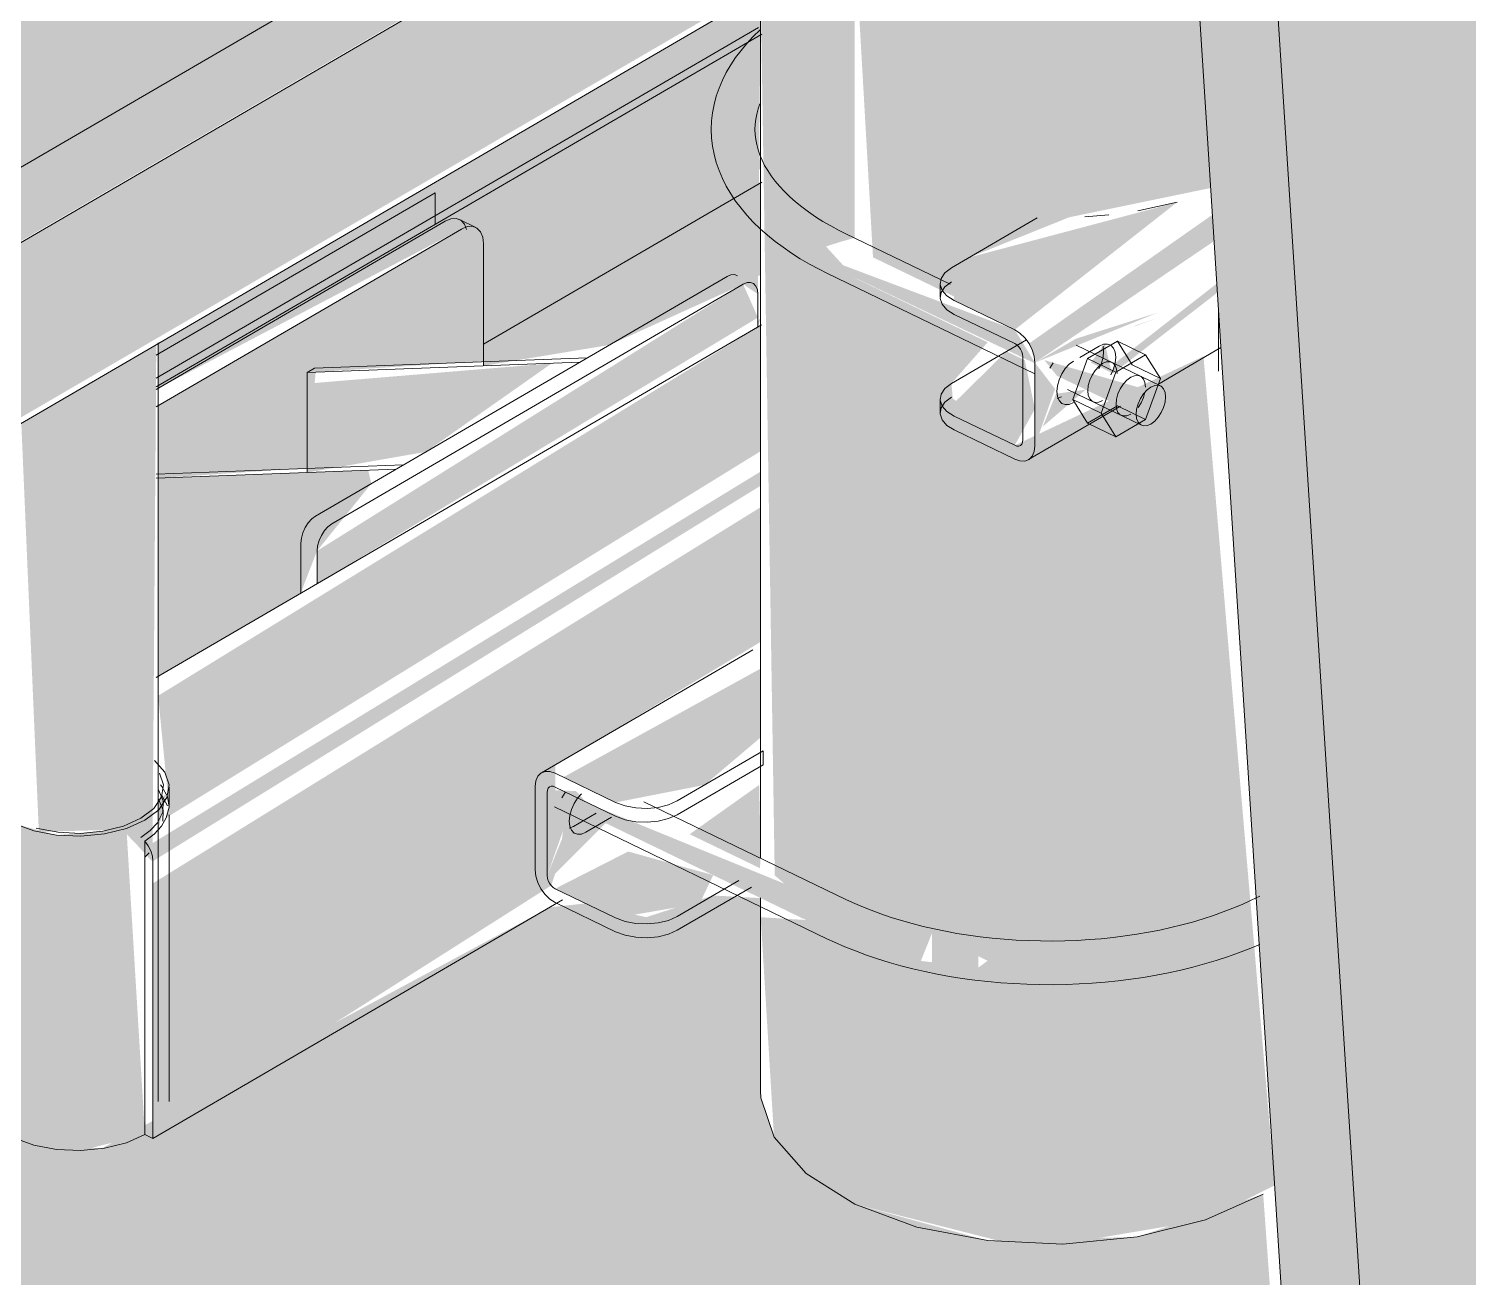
# Model space of a CAD drawing. Header units: inches. Extents: x 27328 to 121296, y -4075 to 4147.
# Drawn here: x 43939.58 to 43956.07, y -2361.86 to -2347.55 of the extents above; entities that cross this region are included whole.
import ezdxf

# ---------------------------------------------------------------- set-up
doc = ezdxf.new("R2010")
doc.units = ezdxf.units.IN
doc.header["$MEASUREMENT"] = 0
for name, color, linetype, lineweight in [('A-FLOR', 192, 'Continuous', 9), ('Q-SPCQ', 91, 'Continuous', 9), ('S-BEAM', 12, 'Continuous', 9), ('S-COLS', 52, 'Continuous', 9)]:
    doc.layers.add(name, color=color, linetype=linetype, lineweight=lineweight)

# ---------------------------------------------------------------- blocks, each defined once
blk = doc.blocks.new('Girt_Z - 8_D-V115-Axon - Looking South West')
at = {"layer": 'S-BEAM'}
for points in [[(-33110.505, -2430.602), (-30969.214, -1183.42), (-30972.419, -1182.065), (-33110.505, -2427.38)], [(-33110.505, -2431.463), (-30966.572, -1182.519), (-30966.886, -1182.065), (-33110.505, -2430.602)], [(-33110.505, -2433.47), (-32921.606, -2323.446), (-32921.517, -2321.859), (-32331.335, -1978.341), (-32331.335, -1979.647), (-32141.657, -1869.17), (-32141.569, -1867.583), (-31356.399, -1410.496), (-31356.399, -1411.801), (-31166.721, -1301.325), (-31166.633, -1299.738), (-30966.462, -1183.1), (-30966.572, -1182.743), (-33110.505, -2431.463)]]:
    blk.add_hatch(color=256, dxfattribs=at).paths.add_polyline_path(points, flags=0)
for p, q in [((-33110.505, -2430.602), (-30966.886, -1182.065)), ((-33110.505, -2431.463), (-30966.462, -1182.679)), ((-33110.505, -2433.539), (-32921.517, -2323.464))]:
    blk.add_line(p, q, dxfattribs=at)
blk = doc.blocks.new('Basketball_Backstop-Performance_Sports_Systems-3103-Ceiling_Hung - 27_-0_ to 27_-11 7_8_-706978-Axon - Looking South West')
at = {"layer": 'Q-SPCQ'}
h = blk.add_hatch(color=256, dxfattribs=at)
h.paths.add_polyline_path([(-32961.09, -2361.024), (-32961.09, -2350.41), (-32961.42, -2350.049), (-32961.251, -2349.995), (-32961.09, -2349.95), (-32961.09, -2346.508), (-32962.168, -2347.135), (-32962.007, -2357.257), (-32961.446, -2357.736), (-32961.648, -2357.768), (-32962.168, -2357.736), (-32962.015, -2360.258), (-32961.648, -2360.674)], flags=0)
h.paths.add_polyline_path([(-32962.168, -2340.929), (-32961.09, -2340.301), (-32961.09, -2330.134), (-32961.738, -2329.873), (-32962.168, -2328.293), (-32962.168, -2338.08)], flags=0)
h.paths.add_polyline_path([(-32961.09, -2320.008), (-32961.09, -2305.614), (-32962.168, -2306.242), (-32962.015, -2316.605), (-32961.108, -2319.941)], flags=0)
h.paths.add_polyline_path([(-32962.168, -2300.035), (-32961.09, -2299.408), (-32961.23, -2283.661), (-32962.168, -2272.428), (-32962.168, -2286.693)], flags=0)
h = blk.add_hatch(color=256, dxfattribs=at)
h.paths.add_polyline_path([(-32958.705, -2361.481), (-32957.071, -2361.205), (-32956.277, -2360.808), (-32957.094, -2351.308), (-32959.257, -2352.328), (-32959.967, -2351.791), (-32959.982, -2351.618), (-32959.567, -2351.147), (-32961.09, -2350.41), (-32961.09, -2361.024), (-32959.42, -2361.449)], flags=0)
h.paths.add_polyline_path([(-32959.674, -2358.313), (-32960.332, -2358.237), (-32960.205, -2357.919), (-32959.567, -2358.235)], flags=0)
h.paths.add_polyline_path([(-32957.895, -2350.969), (-32957.618, -2350.869), (-32957.865, -2350.951)], flags=0)
h.paths.add_polyline_path([(-32959.954, -2350.622), (-32959.775, -2350.174), (-32958.634, -2349.715), (-32957.011, -2349.379), (-32957.311, -2344.707), (-32958.212, -2344.831), (-32961.09, -2346.508), (-32960.881, -2350.174), (-32959.982, -2350.608)], flags=0)
h.paths.add_polyline_path([(-32961.09, -2340.301), (-32957.725, -2338.256), (-32960.053, -2305.01), (-32961.09, -2305.614), (-32960.886, -2320.759), (-32960.451, -2323.157), (-32960.544, -2330.354), (-32961.09, -2330.354), (-32961.09, -2338.08)], flags=0)
h.paths.add_polyline_path([(-32959.674, -2322.717), (-32960.263, -2322.468), (-32960.037, -2322.367), (-32959.567, -2322.638)], flags=0)
h.paths.add_polyline_path([(-32961.09, -2299.408), (-32960.25, -2298.918), (-32961.09, -2286.023)], flags=0)
h = blk.add_hatch(color=256, dxfattribs=at)
h.paths.add_polyline_path([(-32969.138, -2357.09), (-32969.094, -2351.169), (-32970.641, -2352.071), (-32970.44, -2356.757), (-32969.485, -2356.732), (-32969.317, -2356.905), (-32969.157, -2357.081)], flags=0)
h.paths.add_polyline_path([(-32970.641, -2345.864), (-32969.073, -2344.951), (-32969.224, -2335.118), (-32969.588, -2336.31), (-32970.44, -2336.31), (-32970.641, -2336.349), (-32970.641, -2344.127)], flags=0)
h.paths.add_polyline_path([(-32969.504, -2321.703), (-32969.224, -2322.964), (-32969.317, -2321.619)], flags=0)
h.paths.add_polyline_path([(-32969.96, -2325.343), (-32969.138, -2325.044), (-32969.322, -2325.012), (-32969.504, -2321.703), (-32970.44, -2321.726), (-32970.641, -2321.651), (-32970.44, -2325.292), (-32969.966, -2325.343)], flags=0)
at = {"layer": 'Q-SPCQ', "transparency": 33554496}
h = blk.add_hatch(color=256, dxfattribs=at)
h.paths.add_polyline_path([(-32986.605, -2365.967), (-32986.37, -2365.83), (-32985.941, -2365.037)], flags=0)
h.paths.add_polyline_path([(-32985.941, -2365.58), (-32972.672, -2357.852), (-32972.672, -2353.254), (-32990.504, -2363.639), (-32990.296, -2364.753), (-32985.941, -2365.037)], flags=0)
h.paths.add_polyline_path([(-32990.504, -2357.433), (-32972.672, -2347.048), (-32972.672, -2328.653), (-32984.427, -2335.499), (-32983.288, -2336.262), (-32986.783, -2338.162), (-32987.466, -2338.069), (-32990.504, -2341.749), (-32990.504, -2356.22)], flags=0)
h.paths.add_polyline_path([(-32969.073, -2351.677), (-32965.597, -2349.849), (-32965.345, -2350.174), (-32965.345, -2351.417), (-32963.9, -2351.178), (-32962.369, -2350.482), (-32962.2, -2350.596), (-32962.168, -2347.135), (-32969.073, -2351.157)], flags=0)
h.paths.add_polyline_path([(-32969.073, -2344.951), (-32964.603, -2342.096), (-32965.144, -2341.834), (-32965.144, -2340.139), (-32964.758, -2340.057), (-32963.857, -2340.432), (-32967.093, -2334.055), (-32969.05, -2335.257), (-32969.073, -2344.127)], flags=0)
h.paths.add_polyline_path([(-32963.544, -2340.516), (-32963.454, -2339.155), (-32963.292, -2339.06), (-32962.168, -2339.479), (-32962.168, -2331.186), (-32966.602, -2334.015), (-32963.554, -2340.495)], flags=0)
h.paths.add_polyline_path([(-32990.487, -2338.297), (-32990.103, -2338.069), (-32990.235, -2337.935), (-32990.182, -2337.806), (-32990.235, -2337.599), (-32990.504, -2337.198), (-32990.497, -2338.293)], flags=0)
h.paths.add_polyline_path([(-32968.948, -2330.218), (-32962.674, -2326.433), (-32963.52, -2323.322), (-32968.948, -2326.484), (-32968.948, -2330.079)], flags=0)
at = {"layer": 'Q-SPCQ'}
h = blk.add_hatch(color=256, dxfattribs=at)
h.paths.add_polyline_path([(-32985.941, -2365.285), (-32972.672, -2357.557), (-32972.672, -2356.709), (-32986.626, -2364.925), (-32985.941, -2365.037)], flags=0)
h.paths.add_polyline_path([(-32976.92, -2357.912), (-32972.672, -2355.438), (-32972.672, -2353.743), (-32975.573, -2355.432), (-32975.621, -2354.971), (-32976.92, -2355.728), (-32976.92, -2356.22)], flags=0)
h.paths.add_polyline_path([(-32969.073, -2351.677), (-32965.597, -2349.849), (-32965.345, -2350.174), (-32965.345, -2351.17), (-32962.168, -2349.158), (-32962.308, -2347.706), (-32969.073, -2351.646)], flags=0)
h.paths.add_polyline_path([(-32962.2, -2350.972), (-32962.168, -2350.864), (-32962.2, -2350.911)], flags=0)
h.paths.add_polyline_path([(-32976.92, -2349.521), (-32975.573, -2348.737), (-32975.573, -2343.566), (-32972.672, -2341.877), (-32972.672, -2340.182), (-32976.92, -2342.656), (-32976.92, -2344.127)], flags=0)
h.paths.add_polyline_path([(-32969.073, -2339.781), (-32965.219, -2337.536), (-32965.845, -2336.205), (-32969.073, -2338.086), (-32969.073, -2338.983)], flags=0)
h.paths.add_polyline_path([(-32965.004, -2337.411), (-32962.168, -2335.751), (-32962.168, -2334.064), (-32965.63, -2336.08), (-32965.132, -2337.139)], flags=0)
for points in [[(-32969.073, -2351.548), (-32965.899, -2349.699), (-32965.899, -2349.434), (-32969.073, -2351.283)], [(-32959.257, -2351.004), (-32957.397, -2349.543), (-32959.775, -2350.174), (-32959.982, -2350.294), (-32959.95, -2350.669)], [(-32959.026, -2351.381), (-32956.972, -2349.987), (-32956.991, -2349.685), (-32959.093, -2351.161), (-32959.033, -2351.308)], [(-32969.073, -2352.703), (-32967.365, -2352.589), (-32967.268, -2351.488), (-32965.345, -2351.363), (-32965.345, -2350.02), (-32965.597, -2349.849), (-32969.073, -2351.874), (-32969.073, -2352.589)], [(-32967.252, -2353.915), (-32962.2, -2350.864), (-32962.369, -2350.482), (-32967.252, -2353.538)], [(-32968.98, -2356.596), (-32962.168, -2352.395), (-32962.168, -2350.953), (-32969.073, -2355.198), (-32968.948, -2356.475)], [(-32967.365, -2352.64), (-32966.005, -2352.403), (-32964.561, -2351.388), (-32967.365, -2351.621), (-32967.365, -2352.589)], [(-32969.132, -2357.093), (-32962.168, -2352.79), (-32962.168, -2352.628), (-32969.186, -2356.917), (-32969.138, -2357.035)], [(-32969.073, -2354.975), (-32967.437, -2354.016), (-32967.252, -2353.538), (-32966.63, -2352.767), (-32966.666, -2352.614), (-32969.073, -2352.703), (-32969.073, -2354.742)], [(-32967.437, -2354.022), (-32967.252, -2353.703), (-32967.437, -2354.016)], [(-32963.83, -2356.42), (-32962.81, -2356.22), (-32962.168, -2355.675), (-32962.168, -2354.886), (-32964.428, -2356.131), (-32963.967, -2356.354)], [(-32969.068, -2356.727), (-32968.98, -2356.327), (-32969.069, -2356.383), (-32969.068, -2356.709)], [(-32964.615, -2357.259), (-32964.384, -2356.607), (-32964.615, -2356.42), (-32964.615, -2357.155)], [(-32961.469, -2357.855), (-32961.344, -2357.578), (-32964.314, -2356.363), (-32964.194, -2356.537), (-32961.724, -2357.732)], [(-32969.96, -2360.41), (-32969.224, -2360.227), (-32969.436, -2356.72), (-32970.237, -2356.796), (-32970.725, -2356.662), (-32970.725, -2360.264), (-32970.237, -2360.398)], [(-32969.073, -2356.733), (-32969.068, -2356.709), (-32969.073, -2356.712)], [(-32959.674, -2358.313), (-32959.674, -2358.061), (-32960.205, -2357.919), (-32960.205, -2358.252)]]:
    blk.add_hatch(color=256, dxfattribs=at).paths.add_polyline_path(points, flags=0)
h = blk.add_hatch(color=256, dxfattribs=at)
h.paths.add_polyline_path([(-32959.026, -2351.381), (-32959.257, -2351.004), (-32961.464, -2350.174), (-32961.469, -2350.227), (-32959.026, -2351.389)], flags=0)
h.paths.add_polyline_path([(-32957.865, -2351.97), (-32957.741, -2351.692), (-32958.917, -2351.352), (-32958.773, -2351.531), (-32958.415, -2351.704)], flags=0)
h = blk.add_hatch(color=256, dxfattribs=at)
h.paths.add_polyline_path([(-32959.026, -2352.334), (-32958.795, -2351.682), (-32959.026, -2351.381), (-32959.026, -2352.162)], flags=0)
h.paths.add_polyline_path([(-32958.13, -2351.504), (-32956.934, -2350.577), (-32956.941, -2350.474), (-32958.106, -2351.383), (-32958.145, -2351.497)], flags=0)
h.paths.add_polyline_path([(-32959.026, -2351.381), (-32957.618, -2350.807), (-32958.555, -2351.106)], flags=0)
h = blk.add_hatch(color=256, dxfattribs=at)
h.paths.add_polyline_path([(-32959.257, -2352.328), (-32959.026, -2351.912), (-32959.141, -2351.353), (-32959.352, -2351.251), (-32959.962, -2351.851), (-32959.95, -2351.993)], flags=0)
h.paths.add_polyline_path([(-32958.937, -2352.115), (-32958.444, -2351.69), (-32958.784, -2351.737), (-32958.914, -2352.06)], flags=0)
h.paths.add_polyline_path([(-32958.145, -2351.497), (-32958.225, -2351.161), (-32958.385, -2351.381), (-32958.155, -2351.492)], flags=0)
h = blk.add_hatch(color=256, dxfattribs=at)
h.paths.add_polyline_path([(-32969.132, -2360.271), (-32964.569, -2357.373), (-32964.523, -2357.236), (-32963.945, -2356.658), (-32964.284, -2356.291), (-32964.523, -2356.28), (-32964.523, -2356.085), (-32964.523, -2355.997), (-32962.168, -2354.58), (-32962.168, -2353.037), (-32969.132, -2357.347), (-32969.132, -2357.373)], flags=0)
h.paths.add_polyline_path([(-32964.615, -2357.259), (-32964.41, -2356.573), (-32964.445, -2356.838), (-32964.612, -2357.251)], flags=0)
h = blk.add_hatch(color=256, dxfattribs=at)
h.paths.add_polyline_path([(-32963.83, -2357.744), (-32962.867, -2357.578), (-32962.712, -2357.254), (-32963.686, -2356.983), (-32964.523, -2357.409), (-32963.848, -2357.736)], flags=0)
h.paths.add_polyline_path([(-32962.176, -2357.175), (-32962.168, -2356.999), (-32962.186, -2356.22), (-32962.982, -2356.785), (-32962.204, -2357.161)], flags=0)
for p, q in [((-32962.171, -2347.133), (-32962.171, -2357.056)), ((-32962.195, -2347.541), (-32969.094, -2351.56)), ((-32969.094, -2351.56), (-32962.195, -2347.541)), ((-32962.155, -2347.617), (-32969.094, -2351.658)), ((-32962.155, -2347.617), (-32969.094, -2351.658)), ((-32965.345, -2351.17), (-32962.156, -2349.313)), ((-32965.345, -2351.17), (-32962.156, -2349.313)), ((-32969.094, -2351.295), (-32965.899, -2349.434)), ((-32965.899, -2349.798), (-32965.899, -2349.434)), ((-32957.397, -2349.543), (-32957.846, -2349.639)), ((-32969.094, -2351.689), (-32965.782, -2349.76)), ((-32965.434, -2349.83), (-32965.619, -2349.74)), ((-32959, -2349.722), (-32959.982, -2350.294)), ((-32958.177, -2349.686), (-32958.455, -2349.71)), ((-32965.597, -2349.849), (-32969.094, -2351.886)), ((-32959.998, -2350.481), (-32961.192, -2349.904)), ((-32965.345, -2351.417), (-32965.345, -2350.02)), ((-32967.268, -2353.139), (-32962.553, -2350.393)), ((-32962.369, -2350.482), (-32967.083, -2353.228)), ((-32961.409, -2350.354), (-32959.026, -2351.507)), ((-32960.113, -2350.473), (-32960.113, -2350.632)), ((-32962.2, -2350.972), (-32962.2, -2350.596)), ((-32959.257, -2351.004), (-32959.95, -2350.669)), ((-32956.921, -2351.479), (-32956.921, -2350.783)), ((-32962.158, -2350.948), (-32969.094, -2354.988)), ((-32959.95, -2350.828), (-32959.257, -2351.163)), ((-32959.124, -2351.119), (-32959.982, -2351.618)), ((-32958.422, -2351.332), (-32958.081, -2351.134)), ((-32958.081, -2351.134), (-32957.911, -2351.405)), ((-32957.758, -2351.29), (-32958.081, -2351.134)), ((-32969.072, -2359.847), (-32969.072, -2351.153)), ((-32957.588, -2351.647), (-32958.553, -2351.18)), ((-32958.511, -2351.32), (-32958.289, -2351.19)), ((-32957.758, -2351.29), (-32958.098, -2351.488)), ((-32957.588, -2351.562), (-32957.758, -2351.29)), ((-32957.618, -2351.63), (-32956.894, -2351.208)), ((-32964.241, -2351.376), (-32967.365, -2351.492)), ((-32967.281, -2351.443), (-32967.365, -2351.492)), ((-32967.281, -2351.443), (-32964.157, -2351.327)), ((-32959.164, -2351.314), (-32959.164, -2352.267)), ((-32959.026, -2352.334), (-32959.026, -2351.381)), ((-32958.817, -2351.382), (-32958.856, -2351.442)), ((-32958.592, -2351.802), (-32958.422, -2351.332)), ((-32958.098, -2351.488), (-32958.422, -2351.332)), ((-32957.588, -2351.562), (-32957.911, -2351.405)), ((-32967.365, -2351.492), (-32967.365, -2352.64)), ((-32958.098, -2351.488), (-32958.268, -2351.958)), ((-32957.758, -2352.032), (-32957.588, -2351.562)), ((-32960.113, -2351.797), (-32960.113, -2351.956)), ((-32958.771, -2351.792), (-32958.722, -2351.771)), ((-32958.653, -2351.687), (-32957.806, -2352.097)), ((-32958.422, -2352.073), (-32958.592, -2351.802)), ((-32958.592, -2351.802), (-32958.268, -2351.958)), ((-32959.099, -2352.492), (-32958.046, -2351.879)), ((-32958.081, -2351.875), (-32958.422, -2352.073)), ((-32958.268, -2351.958), (-32958.098, -2352.23)), ((-32957.758, -2352.032), (-32958.081, -2351.875)), ((-32959.95, -2351.993), (-32959.257, -2352.328)), ((-32958.098, -2352.23), (-32958.422, -2352.073)), ((-32958.098, -2352.23), (-32957.758, -2352.032)), ((-32959.257, -2352.487), (-32959.95, -2352.152)), ((-32969.094, -2352.658), (-32966.261, -2352.553)), ((-32966.346, -2352.602), (-32969.094, -2352.704)), ((-32967.437, -2354.022), (-32967.437, -2353.449)), ((-32967.252, -2353.538), (-32967.252, -2353.915)), ((-32962.259, -2354.67), (-32964.68, -2356.08)), ((-32963.124, -2356.403), (-32962.141, -2355.83)), ((-32962.141, -2355.989), (-32962.141, -2355.83)), ((-32969.057, -2356.084), (-32969.011, -2356.22)), ((-32963.83, -2356.42), (-32964.523, -2356.085)), ((-32962.141, -2355.989), (-32963.124, -2356.562)), ((-32968.947, -2356.457), (-32968.947, -2356.245)), ((-32964.754, -2356.238), (-32964.754, -2357.192)), ((-32964.523, -2356.244), (-32963.83, -2356.579)), ((-32968.965, -2356.46), (-32969.031, -2356.343)), ((-32964.615, -2357.259), (-32964.615, -2356.305)), ((-32964.407, -2356.306), (-32964.446, -2356.367)), ((-32961.192, -2357.532), (-32963.507, -2356.412)), ((-32968.947, -2359.847), (-32968.947, -2356.563)), ((-32964.53, -2356.472), (-32961.409, -2357.982)), ((-32964.312, -2356.696), (-32964.052, -2356.545)), ((-32964.361, -2356.716), (-32964.312, -2356.696)), ((-32963.879, -2356.591), (-32964.173, -2356.763)), ((-32969.224, -2356.865), (-32969.224, -2357.048)), ((-32969.224, -2357.048), (-32969.177, -2356.998)), ((-32969.224, -2357.048), (-32969.224, -2360.227)), ((-32969.132, -2360.271), (-32969.132, -2357.093)), ((-32964.523, -2357.409), (-32963.83, -2357.744)), ((-32963.124, -2357.727), (-32962.419, -2357.316)), ((-32962.272, -2357.39), (-32963.124, -2357.886)), ((-32964.438, -2357.538), (-32969.132, -2360.271)), ((-32963.83, -2357.903), (-32964.523, -2357.568)), ((-32962.171, -2357.515), (-32962.171, -2359.725)), ((-32969.224, -2360.227), (-32969.132, -2360.271))]:
    blk.add_line(p, q, dxfattribs=at)
for points in [[(-32962.734, -2348.707, 0), (-32962.73, -2348.611, 0), (-32962.72, -2348.516, 0), (-32962.702, -2348.421, 0), (-32962.677, -2348.328, 0), (-32962.645, -2348.235, 0), (-32962.607, -2348.145, 0), (-32962.563, -2348.056, 0), (-32962.512, -2347.969, 0), (-32962.455, -2347.885, 0), (-32962.393, -2347.802, 0), (-32962.326, -2347.722, 0), (-32962.253, -2347.643, 0), (-32962.175, -2347.568, 0)], [(-32962.234, -2348.707, 0), (-32962.232, -2348.649, 0), (-32962.225, -2348.591, 0), (-32962.214, -2348.532, 0), (-32962.198, -2348.473, 0), (-32962.178, -2348.414, 0)], [(-32962.734, -2348.707, 0), (-32962.73, -2348.803, 0), (-32962.72, -2348.898, 0), (-32962.702, -2348.993, 0), (-32962.677, -2349.086, 0), (-32962.645, -2349.178, 0), (-32962.607, -2349.269, 0), (-32962.563, -2349.358, 0), (-32962.512, -2349.445, 0), (-32962.455, -2349.529, 0), (-32962.393, -2349.612, 0), (-32962.326, -2349.692, 0), (-32962.253, -2349.77, 0), (-32962.175, -2349.846, 0), (-32962.092, -2349.92, 0), (-32962.004, -2349.991, 0), (-32961.912, -2350.059, 0), (-32961.815, -2350.126, 0), (-32961.714, -2350.189, 0), (-32961.608, -2350.251, 0), (-32961.499, -2350.309, 0), (-32961.409, -2350.354, 0)], [(-32962.234, -2348.707, 0), (-32962.232, -2348.765, 0), (-32962.225, -2348.823, 0), (-32962.214, -2348.882, 0), (-32962.198, -2348.941, 0), (-32962.178, -2349, 0), (-32962.153, -2349.06, 0), (-32962.123, -2349.12, 0), (-32962.088, -2349.18, 0), (-32962.048, -2349.24, 0), (-32962.002, -2349.3, 0), (-32961.952, -2349.36, 0), (-32961.896, -2349.42, 0), (-32961.835, -2349.48, 0), (-32961.769, -2349.538, 0), (-32961.698, -2349.596, 0), (-32961.621, -2349.652, 0), (-32961.54, -2349.708, 0), (-32961.455, -2349.762, 0), (-32961.365, -2349.814, 0), (-32961.27, -2349.865, 0), (-32961.192, -2349.904, 0)], [(-32965.782, -2349.76, 0), (-32965.717, -2349.733, 0), (-32965.656, -2349.729, 0), (-32965.603, -2349.749, 0), (-32965.563, -2349.792, 0), (-32965.538, -2349.853, 0)], [(-32965.345, -2350.02, 0), (-32965.353, -2349.943, 0), (-32965.379, -2349.881, 0), (-32965.419, -2349.838, 0), (-32965.471, -2349.818, 0), (-32965.532, -2349.822, 0), (-32965.597, -2349.849, 0)], [(-32959.982, -2350.294, 0), (-32960.057, -2350.351, 0), (-32960.101, -2350.416, 0), (-32960.112, -2350.485, 0), (-32960.089, -2350.553, 0), (-32960.034, -2350.616, 0), (-32959.95, -2350.669, 0)], [(-32962.553, -2350.393, 0), (-32962.51, -2350.375, 0), (-32962.469, -2350.372, 0), (-32962.434, -2350.386, 0)], [(-32962.2, -2350.596, 0), (-32962.206, -2350.545, 0), (-32962.223, -2350.503, 0), (-32962.25, -2350.475, 0), (-32962.284, -2350.462, 0), (-32962.325, -2350.464, 0), (-32962.369, -2350.482, 0)], [(-32959.95, -2350.828, 0), (-32960.034, -2350.775, 0), (-32960.089, -2350.712, 0), (-32960.112, -2350.644, 0), (-32960.101, -2350.575, 0), (-32960.057, -2350.51, 0), (-32959.982, -2350.453, 0)], [(-32959.026, -2351.381, 0), (-32959.033, -2351.308, 0), (-32959.057, -2351.233, 0), (-32959.093, -2351.161, 0), (-32959.141, -2351.095, 0), (-32959.197, -2351.042, 0), (-32959.257, -2351.004, 0)], [(-32959.257, -2351.163, 0), (-32959.233, -2351.178, 0), (-32959.21, -2351.2, 0), (-32959.191, -2351.226, 0), (-32959.177, -2351.255, 0), (-32959.167, -2351.285, 0), (-32959.164, -2351.314, 0)], [(-32958.294, -2351.452, 0), (-32958.263, -2351.385, 0), (-32958.245, -2351.316, 0), (-32958.238, -2351.251, 0), (-32958.245, -2351.193, 0)], [(-32958.289, -2351.19, 0), (-32958.24, -2351.17, 0), (-32958.194, -2351.167, 0), (-32958.155, -2351.182, 0), (-32958.125, -2351.214, 0), (-32958.106, -2351.26, 0), (-32958.099, -2351.318, 0), (-32958.106, -2351.383, 0), (-32958.125, -2351.452, 0), (-32958.155, -2351.519, 0)], [(-32958.584, -2351.838, 0), (-32958.633, -2351.859, 0), (-32958.678, -2351.862, 0), (-32958.718, -2351.847, 0), (-32958.748, -2351.815, 0), (-32958.767, -2351.768, 0), (-32958.773, -2351.71, 0), (-32958.767, -2351.645, 0), (-32958.748, -2351.576, 0), (-32958.718, -2351.509, 0), (-32958.678, -2351.449, 0), (-32958.633, -2351.398, 0), (-32958.584, -2351.362, 0)], [(-32958.251, -2351.392, 0), (-32958.295, -2351.424, 0), (-32958.336, -2351.469, 0), (-32958.37, -2351.523, 0), (-32958.397, -2351.583, 0), (-32958.414, -2351.643, 0), (-32958.42, -2351.702, 0), (-32958.414, -2351.753, 0), (-32958.397, -2351.794, 0), (-32958.37, -2351.823, 0), (-32958.336, -2351.836, 0), (-32958.295, -2351.834, 0), (-32958.251, -2351.815, 0)], [(-32958.083, -2351.505, 0), (-32958.089, -2351.454, 0), (-32958.106, -2351.413, 0), (-32958.132, -2351.384, 0), (-32958.167, -2351.371, 0), (-32958.208, -2351.373, 0), (-32958.251, -2351.392, 0)], [(-32959.982, -2351.618, 0), (-32960.057, -2351.675, 0), (-32960.101, -2351.74, 0), (-32960.112, -2351.809, 0), (-32960.089, -2351.878, 0), (-32960.034, -2351.94, 0), (-32959.95, -2351.993, 0)], [(-32957.928, -2351.972, 0), (-32957.972, -2351.99, 0), (-32958.012, -2351.992, 0), (-32958.047, -2351.979, 0), (-32958.074, -2351.951, 0), (-32958.091, -2351.909, 0), (-32958.096, -2351.858, 0), (-32958.091, -2351.8, 0), (-32958.074, -2351.739, 0), (-32958.047, -2351.679, 0), (-32958.012, -2351.625, 0), (-32957.972, -2351.581, 0), (-32957.928, -2351.548, 0)], [(-32957.928, -2351.548, 0), (-32957.884, -2351.53, 0), (-32957.844, -2351.527, 0), (-32957.809, -2351.541, 0), (-32957.782, -2351.569, 0), (-32957.765, -2351.61, 0), (-32957.76, -2351.662, 0)], [(-32959.95, -2352.152, 0), (-32960.034, -2352.099, 0), (-32960.089, -2352.037, 0), (-32960.112, -2351.968, 0), (-32960.101, -2351.899, 0), (-32960.057, -2351.834, 0), (-32959.982, -2351.777, 0)], [(-32957.529, -2351.774, 0), (-32957.534, -2351.722, 0), (-32957.551, -2351.681, 0), (-32957.578, -2351.652, 0), (-32957.613, -2351.639, 0), (-32957.653, -2351.642, 0), (-32957.697, -2351.66, 0), (-32957.741, -2351.692, 0), (-32957.781, -2351.737, 0), (-32957.816, -2351.791, 0), (-32957.843, -2351.851, 0), (-32957.86, -2351.912, 0), (-32957.865, -2351.97, 0)], [(-32957.865, -2351.97, 0), (-32957.86, -2352.021, 0), (-32957.843, -2352.062, 0), (-32957.816, -2352.091, 0), (-32957.781, -2352.104, 0), (-32957.741, -2352.102, 0), (-32957.697, -2352.084, 0), (-32957.653, -2352.051, 0), (-32957.613, -2352.006, 0), (-32957.578, -2351.952, 0), (-32957.551, -2351.893, 0), (-32957.534, -2351.832, 0), (-32957.529, -2351.774, 0)], [(-32957.765, -2351.72, 0), (-32957.782, -2351.781, 0), (-32957.809, -2351.84, 0), (-32957.844, -2351.894, 0)], [(-32959.164, -2352.267, 0), (-32959.167, -2352.293, 0), (-32959.177, -2352.314, 0), (-32959.191, -2352.329, 0), (-32959.21, -2352.337, 0), (-32959.233, -2352.336, 0), (-32959.257, -2352.328, 0)], [(-32959.257, -2352.487, 0), (-32959.197, -2352.507, 0), (-32959.141, -2352.508, 0), (-32959.093, -2352.489, 0), (-32959.057, -2352.452, 0), (-32959.033, -2352.399, 0), (-32959.026, -2352.334, 0)], [(-32967.437, -2353.449, 0), (-32967.431, -2353.391, 0), (-32967.414, -2353.33, 0), (-32967.387, -2353.27, 0), (-32967.352, -2353.216, 0), (-32967.312, -2353.172, 0), (-32967.268, -2353.139, 0)], [(-32967.083, -2353.228, 0), (-32967.127, -2353.261, 0), (-32967.168, -2353.306, 0), (-32967.202, -2353.36, 0), (-32967.229, -2353.419, 0), (-32967.246, -2353.48, 0), (-32967.252, -2353.538, 0)], [(-32970.725, -2356.662, 0), (-32970.498, -2356.746, 0), (-32970.237, -2356.796, 0), (-32969.96, -2356.808, 0), (-32969.687, -2356.782, 0), (-32969.436, -2356.72, 0), (-32969.224, -2356.625, 0), (-32969.066, -2356.504, 0), (-32968.972, -2356.365, 0), (-32968.948, -2356.219, 0), (-32968.997, -2356.074, 0), (-32969.115, -2355.94, 0)], [(-32964.523, -2356.085, 0), (-32964.583, -2356.065, 0), (-32964.639, -2356.065, 0), (-32964.686, -2356.084, 0), (-32964.723, -2356.121, 0), (-32964.746, -2356.173, 0), (-32964.754, -2356.238, 0)], [(-32969.011, -2356.22, 0), (-32969.033, -2356.358, 0), (-32969.121, -2356.489, 0), (-32969.271, -2356.602, 0), (-32969.47, -2356.692, 0), (-32969.706, -2356.75, 0), (-32969.963, -2356.775, 0), (-32970.223, -2356.763, 0), (-32970.469, -2356.716, 0)], [(-32969.046, -2356.219, 0), (-32969.031, -2356.237, 0), (-32968.965, -2356.354, 0), (-32968.948, -2356.475, 0), (-32968.98, -2356.596, 0)], [(-32964.615, -2356.305, 0), (-32964.612, -2356.279, 0), (-32964.603, -2356.258, 0), (-32964.588, -2356.243, 0), (-32964.569, -2356.236, 0), (-32964.547, -2356.236, 0), (-32964.523, -2356.244, 0)], [(-32969.082, -2356.655, 0), (-32969.02, -2356.531, 0), (-32969.015, -2356.402, 0), (-32969.069, -2356.277, 0)], [(-32969.069, -2356.383, 0), (-32969.015, -2356.508, 0), (-32969.02, -2356.637, 0)], [(-32964.173, -2356.763, 0), (-32964.222, -2356.783, 0), (-32964.268, -2356.786, 0), (-32964.307, -2356.771, 0), (-32964.337, -2356.739, 0), (-32964.356, -2356.693, 0), (-32964.363, -2356.635, 0), (-32964.356, -2356.569, 0), (-32964.337, -2356.501, 0), (-32964.307, -2356.434, 0), (-32964.268, -2356.373, 0), (-32964.222, -2356.323, 0)], [(-32963.83, -2356.42, 0), (-32963.723, -2356.46, 0), (-32963.6, -2356.483, 0), (-32963.47, -2356.489, 0), (-32963.342, -2356.477, 0), (-32963.224, -2356.447, 0), (-32963.124, -2356.403, 0)], [(-32963.124, -2356.562, 0), (-32963.224, -2356.606, 0), (-32963.342, -2356.636, 0), (-32963.47, -2356.648, 0), (-32963.6, -2356.642, 0), (-32963.723, -2356.619, 0), (-32963.83, -2356.579, 0)], [(-32969.271, -2356.821, 0), (-32969.163, -2356.743, 0), (-32969.082, -2356.655, 0)], [(-32968.98, -2356.596, 0), (-32969.036, -2356.691, 0), (-32969.118, -2356.785, 0), (-32969.224, -2356.865, 0)], [(-32969.132, -2357.093, 0), (-32969.138, -2357.035, 0), (-32969.157, -2356.975, 0), (-32969.186, -2356.917, 0), (-32969.224, -2356.865, 0)], [(-32964.754, -2357.192, 0), (-32964.746, -2357.264, 0), (-32964.723, -2357.339, 0), (-32964.686, -2357.412, 0), (-32964.639, -2357.477, 0), (-32964.583, -2357.53, 0), (-32964.523, -2357.568, 0)], [(-32964.523, -2357.409, 0), (-32964.547, -2357.394, 0), (-32964.569, -2357.373, 0), (-32964.588, -2357.347, 0), (-32964.603, -2357.318, 0), (-32964.612, -2357.288, 0), (-32964.615, -2357.259, 0)], [(-32956.448, -2357.493, 0), (-32956.547, -2357.542, 0), (-32956.65, -2357.589, 0), (-32956.756, -2357.634, 0), (-32956.867, -2357.676, 0), (-32956.981, -2357.717, 0), (-32957.098, -2357.755, 0), (-32957.219, -2357.791, 0), (-32957.342, -2357.824, 0), (-32957.468, -2357.855, 0), (-32957.596, -2357.883, 0), (-32957.726, -2357.908, 0), (-32957.859, -2357.931, 0), (-32957.993, -2357.951, 0), (-32958.129, -2357.968, 0), (-32958.266, -2357.982, 0), (-32958.404, -2357.993, 0), (-32958.542, -2358.001, 0), (-32958.682, -2358.006, 0), (-32958.821, -2358.009, 0), (-32958.961, -2358.008, 0), (-32959.1, -2358.004, 0), (-32959.239, -2357.998, 0), (-32959.378, -2357.988, 0), (-32959.515, -2357.976, 0), (-32959.652, -2357.96, 0), (-32959.787, -2357.942, 0), (-32959.92, -2357.921, 0), (-32960.052, -2357.897, 0), (-32960.181, -2357.871, 0), (-32960.308, -2357.841, 0), (-32960.433, -2357.809, 0), (-32960.555, -2357.775, 0), (-32960.674, -2357.738, 0), (-32960.79, -2357.699, 0), (-32960.902, -2357.657, 0), (-32961.011, -2357.613, 0), (-32961.116, -2357.567, 0), (-32961.192, -2357.532, 0)], [(-32963.83, -2357.744, 0), (-32963.723, -2357.784, 0), (-32963.6, -2357.808, 0), (-32963.47, -2357.813, 0), (-32963.342, -2357.801, 0), (-32963.224, -2357.772, 0), (-32963.124, -2357.727, 0)], [(-32963.124, -2357.886, 0), (-32963.224, -2357.931, 0), (-32963.342, -2357.96, 0), (-32963.47, -2357.972, 0), (-32963.6, -2357.966, 0), (-32963.723, -2357.943, 0), (-32963.83, -2357.903, 0)], [(-32956.449, -2358.047, 0), (-32956.569, -2358.097, 0), (-32956.693, -2358.145, 0), (-32956.82, -2358.19, 0), (-32956.95, -2358.233, 0), (-32957.082, -2358.272, 0), (-32957.217, -2358.309, 0), (-32957.355, -2358.342, 0), (-32957.495, -2358.373, 0), (-32957.637, -2358.4, 0), (-32957.78, -2358.425, 0), (-32957.926, -2358.446, 0), (-32958.072, -2358.465, 0), (-32958.22, -2358.48, 0), (-32958.369, -2358.492, 0), (-32958.518, -2358.5, 0), (-32958.668, -2358.506, 0), (-32958.818, -2358.509, 0), (-32958.969, -2358.508, 0), (-32959.119, -2358.504, 0), (-32959.269, -2358.497, 0), (-32959.418, -2358.487, 0), (-32959.566, -2358.473, 0), (-32959.713, -2358.456, 0), (-32959.859, -2358.437, 0), (-32960.004, -2358.414, 0), (-32960.147, -2358.388, 0), (-32960.288, -2358.359, 0), (-32960.426, -2358.327, 0), (-32960.563, -2358.292, 0), (-32960.697, -2358.254, 0), (-32960.828, -2358.214, 0), (-32960.957, -2358.17, 0), (-32961.082, -2358.123, 0), (-32961.204, -2358.074, 0), (-32961.323, -2358.022, 0), (-32961.409, -2357.982, 0)], [(-32961.09, -2361.024, 0), (-32961.648, -2360.674, 0), (-32962.015, -2360.258, 0), (-32962.168, -2359.807, 0), (-32962.171, -2359.725, 0)], [(-32969.224, -2360.227, 0), (-32969.436, -2360.322, 0), (-32969.687, -2360.384, 0), (-32969.96, -2360.41, 0), (-32970.237, -2360.398, 0), (-32970.498, -2360.348, 0), (-32970.725, -2360.264, 0)], [(-32956.41, -2360.909, 0), (-32957.071, -2361.205, 0), (-32957.854, -2361.4, 0), (-32958.705, -2361.481, 0), (-32959.567, -2361.442, 0), (-32960.38, -2361.287, 0), (-32961.09, -2361.024, 0)]]:
    blk.add_polyline3d(points, dxfattribs=at)

msp = doc.modelspace()

# ---------------------------------------------------------------- hatches: boundary and pattern name
at = {"layer": 'A-FLOR', "lineweight": 5}
h = msp.add_hatch(color=256, dxfattribs=at)
h.paths.add_polyline_path([(43799.627, -2630.619), (43978.421, -2526.482), (43977.959, -2526.259), (43977.959, -2520.245), (43970.611, -2516.692), (43964.97, -2519.977), (43964.044, -2519.529), (43962.919, -2502.001), (43799.627, -2597.109), (43799.627, -2598.083)], flags=0)
h.paths.add_polyline_path([(43799.627, -2590.902), (43962.534, -2496.018), (43960.388, -2462.581), (43799.627, -2556.215), (43799.627, -2583.325)], flags=0)
h.paths.add_polyline_path([(43799.627, -2550.009), (43960.004, -2456.598), (43957.857, -2423.161), (43799.627, -2515.321), (43799.627, -2549.71)], flags=0)
h.paths.add_polyline_path([(43799.627, -2509.115), (43957.473, -2417.178), (43955.327, -2383.741), (43799.627, -2474.427), (43799.627, -2501.538)], flags=0)
h.paths.add_polyline_path([(43799.627, -2468.221), (43954.943, -2377.758), (43953.722, -2360.909), (43952.278, -2361.4), (43950.565, -2361.442), (43949.042, -2361.024), (43948.117, -2360.258), (43947.964, -2359.807), (43947.964, -2357.517), (43947.42, -2357.487), (43946.651, -2357.736), (43945.957, -2357.578), (43945.548, -2357.622), (43940.407, -2360.388), (43939.407, -2360.264), (43939.11, -2359.87), (43939.11, -2359.599), (43918.618, -2371.476), (43916.955, -2370.672), (43916.853, -2365.256), (43799.627, -2433.533), (43799.627, -2460.644)], flags=0)
h.paths.add_polyline_path([(43799.627, -2427.327), (43916.955, -2358.99), (43916.955, -2335.075), (43937.993, -2322.822), (43934.015, -2314.366), (43799.627, -2392.639), (43799.627, -2419.75)], flags=0)
h.paths.add_polyline_path([(43799.627, -2386.433), (43931.724, -2309.494), (43918.918, -2282.265), (43799.627, -2351.746), (43799.627, -2378.856)], flags=0)
h.paths.add_polyline_path([(43799.627, -2345.539), (43916.627, -2277.393), (43908.675, -2260.88), (43907.895, -2260.851), (43907.225, -2260.391), (43906.602, -2259.468), (43906.433, -2258.257), (43906.723, -2257.699), (43906.877, -2257.551), (43902.166, -2251.19), (43799.627, -2310.913), (43799.627, -2337.962)], flags=0)
h.paths.add_polyline_path([(43938.207, -2322.697), (43939.186, -2322.127), (43939.345, -2321.07), (43939.922, -2320.835), (43940.712, -2320.94), (43941, -2321.071), (43945.316, -2318.557), (43942.787, -2309.257), (43934.23, -2314.241), (43937.669, -2321.552)], flags=0)
h.paths.add_polyline_path([(43947.964, -2316.045), (43947.964, -2306.242), (43945.663, -2307.582), (43947.935, -2315.937)], flags=0)
h.paths.add_polyline_path([(43991.007, -2315.53), (44147.379, -2224.452), (44145.253, -2191.332), (44039.045, -2253.398), (44038.214, -2254.02), (44037.319, -2254.198), (43999.941, -2275.968), (43991.007, -2291.312), (43991.007, -2309.577)], flags=0)
h.paths.add_polyline_path([(43931.939, -2309.369), (43941.33, -2303.899), (43933.187, -2273.955), (43919.133, -2282.14), (43931.704, -2308.869)], flags=0)
h.paths.add_polyline_path([(43944.206, -2302.224), (43947.964, -2300.035), (43947.964, -2269.047), (43947.735, -2265.481), (43936.062, -2272.28), (43941.136, -2290.936)], flags=0)
h.paths.add_polyline_path([(43991.007, -2287.618), (43996.686, -2277.864), (43991.007, -2281.172)], flags=0)
h.paths.add_polyline_path([(43916.842, -2277.268), (43931.73, -2268.597), (43924.366, -2241.519), (43909.999, -2257.328), (43910.427, -2258.33), (43909.256, -2260.539), (43909.075, -2260.752), (43912.426, -2267.879)], flags=0)
h.paths.add_polyline_path([(43991.007, -2274.965), (44002.154, -2268.473), (44015.124, -2246.195), (44014.876, -2246.054), (44014.688, -2244.609), (44013.838, -2244.829), (44013.487, -2244.829), (44013.677, -2243.473), (44014.052, -2243.069), (44014.277, -2242.749), (43999.245, -2235.479), (43991.007, -2240.278), (43991.007, -2267.936)], flags=0)
h.paths.add_polyline_path([(43934.605, -2266.922), (43947.35, -2259.475), (43946.333, -2243.637), (43930.145, -2235.809), (43928.557, -2236.939), (43926.987, -2238.908), (43932.58, -2259.475)], flags=0)
h.paths.add_polyline_path([(44005.408, -2266.577), (44031.546, -2251.1), (44017.404, -2244.454), (44017.437, -2245.022), (44017.643, -2245.295), (44017.593, -2245.869), (44017.26, -2245.869), (44017.111, -2246.477), (44009.544, -2259.475)], flags=0)
h.paths.add_polyline_path([(43909.809, -2258.322), (43909.818, -2258.151), (43909.785, -2258.284)], flags=0)
h.paths.add_polyline_path([(43907.133, -2257.48), (43908.277, -2257.167), (43909.629, -2257.16), (43922.071, -2243.565), (43921.855, -2240.735), (43921.418, -2240.574), (43921.401, -2239.987), (43902.381, -2251.064), (43907.13, -2257.475)], flags=0)
h.paths.add_polyline_path([(44035.418, -2249.098), (44144.869, -2185.349), (44142.722, -2151.912), (44002.88, -2233.362), (44030.556, -2246.747)], flags=0)
h.paths.add_polyline_path([(44015.222, -2246.027), (44015.249, -2245.869), (44015.156, -2245.908)], flags=0)
h.paths.add_polyline_path([(44015.431, -2245.668), (44015.292, -2245.476), (44015.343, -2245.626)], flags=0)
h.paths.add_polyline_path([(44014.688, -2245.515), (44013.579, -2244.979), (44014.603, -2245.188), (44014.678, -2245.476)], flags=0)
h.paths.add_polyline_path([(43922.071, -2243.565), (43922.158, -2243.47), (43922.071, -2240.699)], flags=0)
h.paths.add_polyline_path([(43922.158, -2243.47), (43924.269, -2241.163), (43923.816, -2239.495), (43922.639, -2240.18), (43922.227, -2240.18), (43922.158, -2240.66)], flags=0)
h.paths.add_polyline_path([(43946.076, -2239.639), (43945.06, -2227.121), (43933.78, -2233.692), (43945.926, -2239.566)], flags=0)
h.paths.add_polyline_path([(43926.837, -2238.356), (43928.054, -2237.026), (43926.691, -2237.82), (43926.79, -2238.182)], flags=0)
h.paths.add_polyline_path([(43991.007, -2234.072), (43993.314, -2232.611), (43993.009, -2232.124), (43993.009, -2231.356), (43993.558, -2230.135), (43994.453, -2229.466), (43995.087, -2229.594), (43997.243, -2230.439), (44142.338, -2145.929), (44140.047, -2112.637), (43996.233, -2196.401), (44021.577, -2208.896), (44021.724, -2209.499), (44021.403, -2210.66), (44020.63, -2211.514), (44020.04, -2211.632), (44016.32, -2209.99), (43992.599, -2198.518), (43991.594, -2199.103), (43994.15, -2200.217), (43991.007, -2202.048), (43991.007, -2231.763)], flags=0)
h.paths.add_polyline_path([(44185.994, -2201.961), (44342.366, -2110.883), (44340.24, -2077.763), (44185.994, -2167.603), (44185.994, -2179.697)], flags=0)
h.paths.add_polyline_path([(44579.576, -2176.343), (44717.032, -2096.283), (44716.662, -2096.104), (44716.662, -2095.835), (44716.13, -2095.577), (44715.456, -2095.969), (44715.086, -2095.791), (44715.086, -2095.073), (44692.476, -2084.138), (44691.803, -2084.53), (44691.433, -2084.352), (44691.214, -2083.528), (44685.85, -2080.934), (44579.576, -2142.832), (44579.576, -2162.73)], flags=0)
h.paths.add_polyline_path([(44185.994, -2161.396), (44339.856, -2071.78), (44337.71, -2038.343), (44185.994, -2126.709), (44185.994, -2146.533)], flags=0)
h.paths.add_polyline_path([(44579.576, -2136.626), (44680.028, -2078.118), (44668.823, -2072.699), (44668.15, -2073.092), (44667.78, -2072.913), (44667.78, -2072.195), (44647.49, -2062.382), (44579.576, -2101.938), (44579.576, -2114.358)], flags=0)
h.paths.add_polyline_path([(44185.994, -2120.503), (44337.326, -2032.36), (44335.035, -1999.068), (44186.581, -2085.534), (44189.138, -2086.648), (44185.994, -2088.479), (44185.994, -2114.358)], flags=0)
h.paths.add_polyline_path([(44579.576, -2095.732), (44641.668, -2059.567), (44621.517, -2049.822), (44620.844, -2050.214), (44620.474, -2050.035), (44620.474, -2049.317), (44609.13, -2043.831), (44579.576, -2061.045), (44579.576, -2065.985)], flags=0)
h.paths.add_polyline_path([(44415.392, -2067.551), (44444.859, -2016.828), (44409.565, -2037.385), (44406.7, -2049.827), (44413.729, -2045.732), (44415.577, -2046.626), (44415.577, -2047.666), (44416.586, -2047.226), (44416.586, -2049.768), (44417.556, -2050.449), (44415.577, -2051.602), (44415.392, -2065.985)], flags=0)
h.paths.add_polyline_path([(44417.944, -2066.863), (44525.862, -2003.854), (44525.862, -2003.562), (44503.252, -1992.628), (44502.578, -1993.02), (44502.209, -1992.841), (44502.209, -1992.123), (44494.05, -1988.177), (44487.318, -1992.304), (44486.487, -1992.926), (44485.592, -1993.104), (44448.214, -2014.874), (44418.455, -2065.985)], flags=0)
h.paths.add_polyline_path([(44380.981, -2064.806), (44386.266, -2061.728), (44382.289, -2053.272), (44380.981, -2054.033), (44380.981, -2064.676)], flags=0)
h.paths.add_polyline_path([(44386.481, -2061.603), (44387.466, -2061.029), (44387.67, -2059.939), (44388.137, -2059.743), (44389.034, -2059.869), (44389.339, -2059.938), (44393.596, -2057.459), (44391.067, -2048.159), (44382.504, -2053.147), (44385.885, -2060.337)], flags=0)
h.paths.add_polyline_path([(44396.244, -2054.946), (44396.244, -2045.143), (44393.957, -2046.537), (44396.215, -2054.839)], flags=0)
h.paths.add_polyline_path([(44579.576, -2054.838), (44603.308, -2041.016), (44597.864, -2038.383), (44597.191, -2038.775), (44596.821, -2038.596), (44596.821, -2037.878), (44579.576, -2029.539), (44579.576, -2047.291)], flags=0)
h.paths.add_polyline_path([(44402.862, -2051.136), (44403.003, -2051.091), (44403.329, -2048.877), (44403.329, -2041.017), (44402.862, -2041.289), (44402.862, -2051.113)], flags=0)
h.paths.add_polyline_path([(44380.981, -2047.827), (44389.61, -2042.801), (44381.467, -2012.857), (44380.981, -2013.14), (44380.981, -2047.771)], flags=0)
h.paths.add_polyline_path([(44405.202, -2042.122), (44405.83, -2039.561), (44405.202, -2039.926), (44405.202, -2041.799)], flags=0)
h.paths.add_polyline_path([(44392.486, -2041.126), (44396.244, -2038.817), (44396.244, -2006.983), (44395.917, -2006.859), (44395.985, -2006.452), (44396.244, -2006.452), (44396.244, -2004.25), (44384.343, -2011.182), (44392.338, -2040.583)], flags=0)
h.paths.add_polyline_path([(44402.862, -2035.083), (44403.329, -2034.811), (44403.248, -2009.866), (44402.862, -2009.872), (44402.862, -2017.613)], flags=0)
h.paths.add_polyline_path([(44405.448, -2005.388), (44404.797, -2006.02), (44405.2, -2006.001), (44405.441, -2005.407)], flags=0)
h.paths.add_polyline_path([(44405.202, -2033.72), (44407.604, -2032.321), (44417.523, -1991.856), (44402.862, -2000.395), (44403.018, -2005.16), (44404.036, -2004.688), (44404.91, -2004.863), (44405.441, -2005.316), (44405.381, -2006.64), (44405.04, -2006.679), (44404.813, -2006.954), (44405.838, -2007.597), (44405.838, -2009.145), (44405.381, -2009.193), (44405.202, -2009.292), (44405.202, -2017.613)], flags=0)
h.paths.add_polyline_path([(44411.339, -2030.145), (44450.427, -2007.379), (44463.398, -1985.101), (44463.149, -1984.96), (44462.961, -1983.515), (44462.143, -1983.716), (44461.76, -1983.735), (44461.907, -1982.458), (44462.325, -1981.975), (44462.55, -1981.655), (44447.519, -1974.385), (44421.258, -1989.681), (44411.4, -2029.896)], flags=0)
h.paths.add_polyline_path([(44382.886, -2005.824), (44396.244, -1998.043), (44396.244, -1983.335), (44380.981, -1976.029), (44380.981, -1998.821)], flags=0)
h.paths.add_polyline_path([(44465.916, -1984.073), (44465.487, -1984.421), (44465.624, -1984.319), (44465.908, -1984.08)], flags=0)
h.paths.add_polyline_path([(44453.682, -2005.483), (44480.006, -1990.097), (44465.684, -1983.378), (44465.908, -1984.023), (44465.916, -1984.073), (44465.916, -1984.812), (44465.587, -1984.812), (44465.374, -1985.401), (44460.97, -1992.965)], flags=0)
h.paths.add_polyline_path([(44402.862, -1994.189), (44419.355, -1984.382), (44426.439, -1955.48), (44418.245, -1951.518), (44402.862, -1960.477), (44402.862, -1982.661), (44406.539, -1984.678), (44406.678, -1985.351), (44406.365, -1986.441), (44405.591, -1987.296), (44405.002, -1987.414), (44402.862, -1986.792), (44402.862, -1993.426)], flags=0)
h.paths.add_polyline_path([(44483.692, -1988.004), (44488.228, -1985.362), (44479.599, -1981.189), (44478.925, -1981.581), (44478.556, -1981.402), (44478.556, -1980.684), (44455.799, -1969.836), (44455.224, -1970.119), (44454.843, -1970.119), (44451.153, -1972.268), (44482.999, -1987.669)], flags=0)
h.paths.add_polyline_path([(44464.987, -1985.351), (44464.568, -1985.178), (44464.813, -1985.329)], flags=0)
h.paths.add_polyline_path([(44463.496, -1984.933), (44463.523, -1984.775), (44463.43, -1984.814)], flags=0)
h.paths.add_polyline_path([(44463.704, -1984.574), (44463.565, -1984.382), (44463.616, -1984.532)], flags=0)
h.paths.add_polyline_path([(44462.961, -1984.421), (44461.852, -1983.885), (44462.848, -1983.986), (44462.951, -1984.382)], flags=0)
h.paths.add_polyline_path([(44423.032, -1982.441), (44441.588, -1971.517), (44441.282, -1971.03), (44441.322, -1970.119), (44441.832, -1969.041), (44442.726, -1968.372), (44443.369, -1968.504), (44445.516, -1969.345), (44449.868, -1966.811), (44432.292, -1958.311), (44431.619, -1958.703), (44431.249, -1958.525), (44431.249, -1957.807), (44429.301, -1956.865), (44426.268, -1969.24)], flags=0)
h.paths.add_polyline_path([(44396.244, -1979.461), (44396.244, -1964.332), (44382.467, -1972.356), (44384.125, -1973.079), (44383.636, -1973.363), (44395.461, -1979.082)], flags=0)
h = msp.add_hatch(color=256, dxfattribs=at)
h.paths.add_polyline_path([(43923.209, -2364.911), (43926.479, -2362.882), (43926.058, -2362.179), (43925.982, -2359.939), (43919.628, -2363.639), (43919.836, -2364.753), (43922.21, -2364.864)], flags=0)
h.paths.add_polyline_path([(43933.946, -2358.657), (43937.231, -2356.678), (43936.73, -2355.862), (43934.02, -2357.67), (43933.964, -2358.414)], flags=0)
h.paths.add_polyline_path([(43919.628, -2357.433), (43925.475, -2354.028), (43924.988, -2352.372), (43922.945, -2350.045), (43921.373, -2348.24), (43921.057, -2347.839), (43920.563, -2346.916), (43920.52, -2346.833), (43920.799, -2344.896), (43920.965, -2344.654), (43921.575, -2343.643), (43923.858, -2342.02), (43927.583, -2340.973), (43931.898, -2340.902), (43935.088, -2341.465), (43937.46, -2340.083), (43937.46, -2328.653), (43925.705, -2335.499), (43926.844, -2336.262), (43923.349, -2338.162), (43922.666, -2338.069), (43919.628, -2341.749), (43919.628, -2356.22)], flags=0)
h.paths.add_polyline_path([(43934.559, -2355.333), (43935.908, -2354.354), (43935.819, -2354.209), (43934.559, -2354.943)], flags=0)
h.paths.add_polyline_path([(43944.787, -2351.417), (43946.231, -2351.178), (43947.763, -2350.482), (43947.964, -2350.373), (43947.964, -2349.319), (43944.787, -2351.363)], flags=0)
h.paths.add_polyline_path([(43926.476, -2350.357), (43926.693, -2349.86), (43926.189, -2350.096), (43926.189, -2350.32), (43926.451, -2350.353)], flags=0)
h.paths.add_polyline_path([(43932.014, -2349.771), (43931.51, -2349.558), (43931.602, -2349.711), (43931.683, -2349.723)], flags=0)
h.paths.add_polyline_path([(43944.233, -2349.699), (43947.937, -2347.402), (43947.937, -2347.151), (43944.233, -2349.434)], flags=0)
h.paths.add_polyline_path([(43928.042, -2349.506), (43928.804, -2349.28), (43928.562, -2349.246), (43928.135, -2349.46)], flags=0)
h.paths.add_polyline_path([(43941.059, -2344.951), (43945.529, -2342.096), (43944.988, -2341.834), (43944.988, -2340.139), (43945.374, -2340.057), (43946.275, -2340.432), (43944.913, -2337.536), (43941.059, -2339.992), (43941.059, -2344.127)], flags=0)
h.paths.add_polyline_path([(43937.46, -2342.731), (43937.46, -2341.877), (43936.846, -2342.454), (43937.412, -2342.71)], flags=0)
h.paths.add_polyline_path([(43946.588, -2340.516), (43946.677, -2339.155), (43946.84, -2339.06), (43947.937, -2339.479), (43947.937, -2335.774), (43945.128, -2337.411), (43946.578, -2340.495)], flags=0)
h.paths.add_polyline_path([(43919.645, -2338.297), (43920.029, -2338.069), (43919.897, -2337.935), (43919.95, -2337.806), (43919.897, -2337.599), (43919.628, -2337.198), (43919.635, -2338.293)], flags=0)
h.paths.add_polyline_path([(43941.059, -2337.987), (43944.25, -2336.128), (43943.039, -2334.055), (43941.082, -2335.257), (43941.059, -2337.372)], flags=0)
h.paths.add_polyline_path([(43944.465, -2336.003), (43947.964, -2333.965), (43947.964, -2331.186), (43943.53, -2334.015), (43944.333, -2335.721)], flags=0)
h.paths.add_polyline_path([(43941.184, -2330.218), (43941.409, -2330.087), (43941.184, -2329.608)], flags=0)
h.paths.add_polyline_path([(43941.624, -2329.962), (43947.458, -2326.433), (43946.612, -2323.322), (43941.184, -2326.484), (43941.184, -2329.026)], flags=0)
h.paths.add_polyline_path([(44389.339, -2083.524), (44393.736, -2080.963), (44393.268, -2080.736), (44393.268, -2079.041), (44393.625, -2078.944), (44394.546, -2079.334), (44393.186, -2076.442), (44389.339, -2078.683), (44389.339, -2082.468)], flags=0)
h.paths.add_polyline_path([(44385.74, -2081.633), (44385.545, -2080.893), (44385.127, -2081.356), (44385.693, -2081.612)], flags=0)
h.paths.add_polyline_path([(44383.228, -2080.449), (44385.74, -2078.985), (44385.545, -2067.669), (44380.981, -2070.327), (44380.981, -2079.958), (44383.112, -2080.419)], flags=0)
h.paths.add_polyline_path([(44394.868, -2079.436), (44394.951, -2078.061), (44395.12, -2077.962), (44396.218, -2078.381), (44396.218, -2074.676), (44393.401, -2076.317), (44394.861, -2079.422)], flags=0)
h.paths.add_polyline_path([(44389.339, -2076.889), (44392.524, -2075.034), (44391.498, -2072.853), (44389.363, -2074.159), (44389.339, -2076.274)], flags=0)
h.paths.add_polyline_path([(44392.739, -2074.909), (44396.244, -2072.867), (44396.244, -2070.088), (44391.713, -2072.728), (44392.583, -2074.578)], flags=0)
h.paths.add_polyline_path([(44405.202, -2074.284), (44412.045, -2070.298), (44412.045, -2053.241), (44410.189, -2053.315), (44405.202, -2056.219), (44405.202, -2072.032)], flags=0)
h.paths.add_polyline_path([(44389.464, -2069.12), (44389.682, -2068.993), (44389.464, -2069.008)], flags=0)
h.paths.add_polyline_path([(44389.897, -2068.868), (44395.733, -2065.316), (44394.892, -2062.224), (44389.464, -2065.386), (44389.464, -2067.947)], flags=0)
at = {"layer": 'S-COLS', "lineweight": 5}
h = msp.add_hatch(color=256, dxfattribs=at)
h.paths.add_polyline_path([(43964.97, -2519.977), (43970.611, -2516.692), (43969.425, -2498.211), (43963.784, -2501.497), (43964.628, -2514.646)], flags=0)
h.paths.add_polyline_path([(43963.4, -2495.514), (43969.041, -2492.229), (43966.894, -2458.791), (43961.253, -2462.077), (43962.539, -2482.107)], flags=0)
h.paths.add_polyline_path([(43960.869, -2456.094), (43966.51, -2452.809), (43964.364, -2419.371), (43958.723, -2422.657), (43960.669, -2452.965)], flags=0)
h.paths.add_polyline_path([(43958.339, -2416.674), (43963.98, -2413.389), (43961.833, -2379.951), (43956.192, -2383.237), (43957.608, -2405.297)], flags=0)
h.paths.add_polyline_path([(43955.808, -2377.254), (43961.449, -2373.969), (43959.303, -2340.531), (43953.662, -2343.817), (43955.234, -2368.313)], flags=0)
h.paths.add_polyline_path([(43953.278, -2337.834), (43958.919, -2334.549), (43956.772, -2301.111), (43951.131, -2304.397), (43952.905, -2332.034)], flags=0)
h.paths.add_polyline_path([(43950.747, -2298.414), (43956.388, -2295.129), (43954.242, -2261.691), (43948.601, -2264.977), (43949.917, -2285.48)], flags=0)
h.paths.add_polyline_path([(43948.217, -2258.994), (43953.857, -2255.709), (43951.566, -2222.417), (43946.074, -2225.616), (43947.426, -2246.685)], flags=0)
h = msp.add_hatch(color=256, dxfattribs=at)
h.paths.add_polyline_path([(43964.97, -2519.977), (43963.784, -2501.497), (43962.919, -2502.001), (43964.044, -2519.529)], flags=0)
h.paths.add_polyline_path([(43962.534, -2496.018), (43963.4, -2495.514), (43961.253, -2462.077), (43960.388, -2462.581), (43961.822, -2484.918)], flags=0)
h.paths.add_polyline_path([(43960.004, -2456.598), (43960.869, -2456.094), (43958.723, -2422.657), (43957.857, -2423.161), (43959.771, -2452.965)], flags=0)
h.paths.add_polyline_path([(43957.473, -2417.178), (43958.339, -2416.674), (43956.192, -2383.237), (43955.327, -2383.741), (43956.665, -2404.593)], flags=0)
h.paths.add_polyline_path([(43954.943, -2377.758), (43955.808, -2377.254), (43953.662, -2343.817), (43952.796, -2344.321), (43954.337, -2368.313)], flags=0)
h.paths.add_polyline_path([(43952.412, -2338.338), (43953.278, -2337.834), (43951.131, -2304.397), (43950.266, -2304.901), (43952.396, -2338.08)], flags=0)
h.paths.add_polyline_path([(43949.882, -2298.918), (43950.747, -2298.414), (43948.601, -2264.977), (43947.735, -2265.481), (43949.053, -2286.016)], flags=0)
h.paths.add_polyline_path([(43947.351, -2259.498), (43948.217, -2258.994), (43946.074, -2225.616), (43945.208, -2226.12), (43947.35, -2259.475)], flags=0)

# ---------------------------------------------------------------- linework, layer by layer
at = {"layer": 'S-COLS'}
for p, q in [((43953.662, -2343.813), (43955.812, -2377.305)), ((43954.946, -2377.809), (43952.796, -2344.317))]:
    msp.add_line(p, q, dxfattribs=at)

# ---------------------------------------------------------------- block references
at = {"layer": 'Q-SPCQ'}
msp.add_blockref('Basketball_Backstop-Performance_Sports_Systems-3103-Ceiling_Hung - 27_-0_ to 27_-11 7_8_-706978-Axon - Looking South West', (76910.132, 0), dxfattribs=at)
at = {"layer": 'S-BEAM'}
msp.add_blockref('Girt_Z - 8_D-V115-Axon - Looking South West', (76910.132, 0), dxfattribs=at)

doc.saveas('drawing.dxf')
